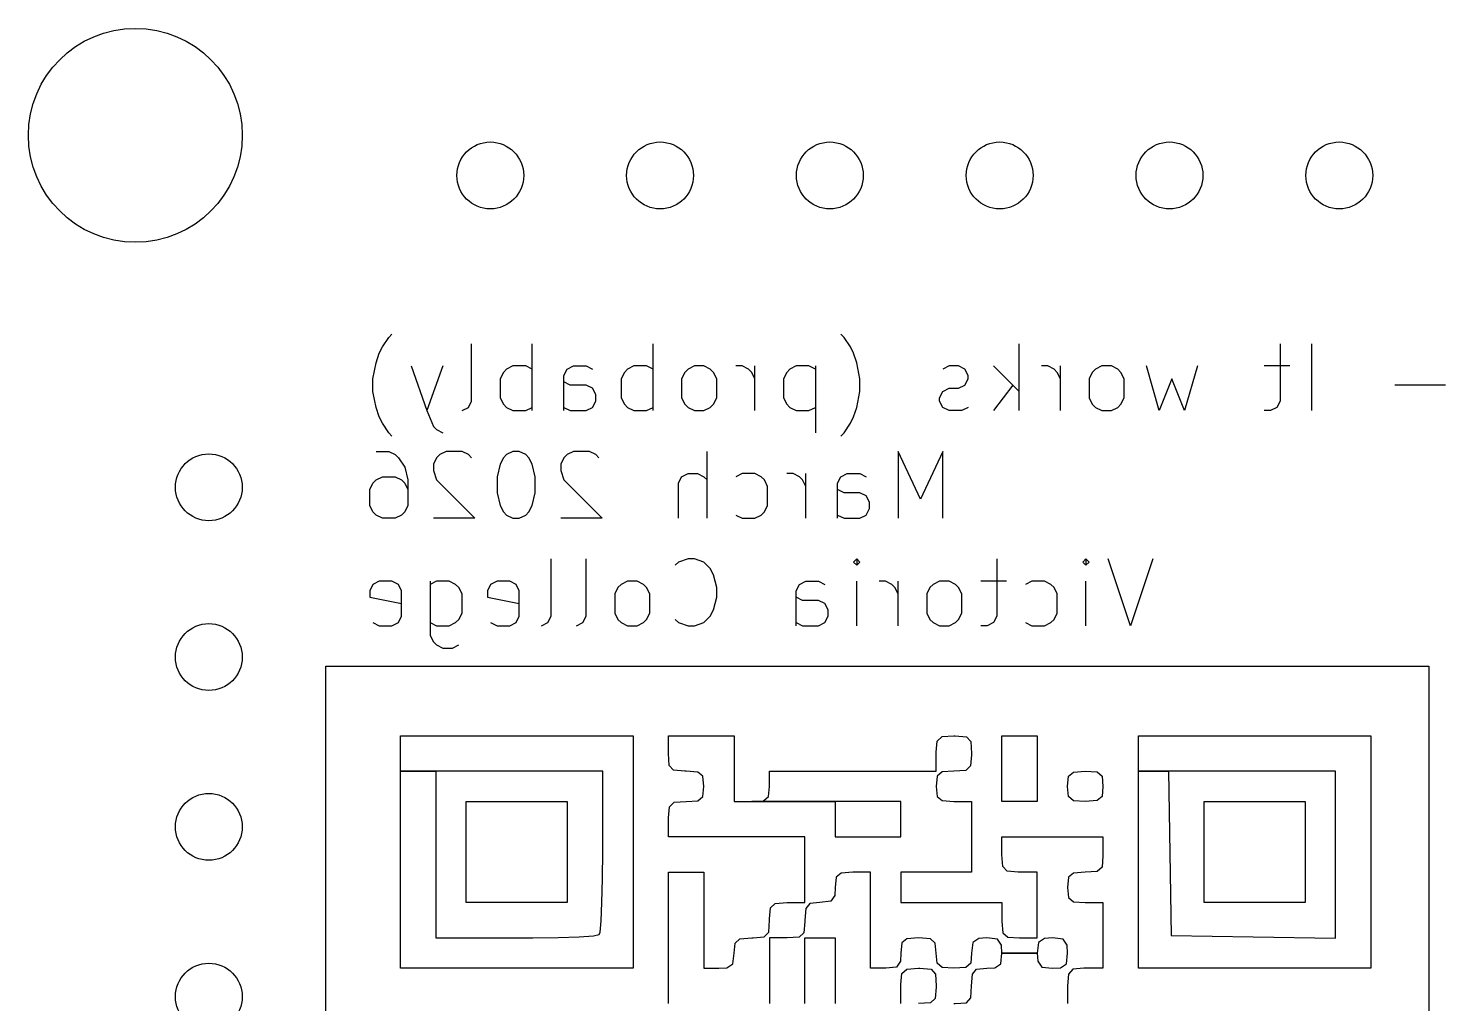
# Model space of a CAD drawing. Extents: x 83 to 192, y -148 to -51.
# Drawn here: x 82.55 to 103.75, y -65.89 to -51.3 of the extents above; entities that cross this region are included whole.
import ezdxf

# ---------------------------------------------------------------- set-up
doc = ezdxf.new("R2010")
doc.units = 0
doc.layers.add('BLACK', color=7, linetype='CONTINUOUS')

msp = doc.modelspace()

# ---------------------------------------------------------------- linework, layer by layer
at = {"layer": 'BLACK', "linetype": 'CONTINUOUS'}
for p, q in [((87.846741, -56.065038), (87.941979, -55.92218)), ((87.941979, -55.92218), (87.989598, -55.874561)), ((94.751505, -55.92218), (94.703886, -55.874561)), ((94.846743, -56.065038), (94.751505, -55.92218)), ((87.751503, -56.303133), (87.799122, -56.160276)), ((87.799122, -56.160276), (87.846741, -56.065038)), ((89.180075, -56.874561), (89.180075, -56.017419)), ((90.084837, -57.017419), (90.084837, -56.017419)), ((91.894361, -57.017419), (91.894361, -56.017419)), ((94.894362, -56.160276), (94.846743, -56.065038)), ((94.941981, -56.303133), (94.894362, -56.160276)), ((97.370553, -57.017419), (97.370553, -56.017419)), ((101.275316, -56.017419), (101.275316, -56.874561)), ((101.751506, -57.017419), (101.751506, -56.017419)), ((87.703884, -56.541228), (87.751503, -56.303133)), ((88.275313, -56.350752), (88.513408, -57.017419)), ((88.751503, -56.350752), (88.513408, -57.017419)), ((89.799123, -56.350752), (89.703885, -56.398371)), ((89.989599, -56.350752), (89.799123, -56.350752)), ((90.084837, -56.398371), (89.989599, -56.350752)), ((90.608647, -56.398371), (90.703885, -56.350752)), ((90.703885, -56.350752), (90.894361, -56.350752)), ((90.894361, -56.350752), (90.989599, -56.398371)), ((91.608647, -56.350752), (91.513409, -56.398371)), ((91.799123, -56.350752), (91.608647, -56.350752)), ((91.894361, -56.398371), (91.799123, -56.350752)), ((92.513409, -56.350752), (92.418171, -56.398371)), ((92.656266, -56.350752), (92.513409, -56.350752)), ((92.751504, -56.398371), (92.656266, -56.350752)), ((93.227695, -56.350752), (93.132457, -56.350752)), ((93.322933, -56.398371), (93.227695, -56.350752)), ((93.418171, -57.017419), (93.418171, -56.350752)), ((94.037219, -56.350752), (93.941981, -56.398371)), ((94.227695, -56.350752), (94.037219, -56.350752)), ((94.322933, -56.398371), (94.227695, -56.350752)), ((94.322933, -56.350752), (94.322933, -57.350752)), ((94.9896, -56.541228), (94.941981, -56.303133)), ((96.322934, -56.350752), (96.227696, -56.398371)), ((96.465791, -56.350752), (96.322934, -56.350752)), ((96.561029, -56.398371), (96.465791, -56.350752)), ((96.989601, -56.350752), (97.370553, -56.731704)), ((97.799125, -56.350752), (97.703887, -56.350752)), ((97.894363, -56.398371), (97.799125, -56.350752)), ((97.989601, -57.017419), (97.989601, -56.350752)), ((98.608649, -56.350752), (98.513411, -56.398371)), ((98.751506, -56.350752), (98.608649, -56.350752)), ((98.846744, -56.398371), (98.751506, -56.350752)), ((99.465792, -57.017419), (99.275316, -56.350752)), ((100.03722, -56.350752), (99.846744, -57.017419)), ((101.418173, -56.350752), (101.037221, -56.350752)), ((87.703884, -56.731704), (87.703884, -56.541228)), ((89.656266, -56.44599), (89.608647, -56.541228)), ((89.608647, -56.541228), (89.608647, -56.826942)), ((89.703885, -56.398371), (89.656266, -56.44599)), ((90.561028, -56.493609), (90.608647, -56.398371)), ((90.561028, -57.017419), (90.561028, -56.493609)), ((90.656266, -56.636466), (90.561028, -56.588847)), ((91.46579, -56.44599), (91.418171, -56.541228)), ((91.418171, -56.541228), (91.418171, -56.826942)), ((91.513409, -56.398371), (91.46579, -56.44599)), ((92.370552, -56.44599), (92.322933, -56.541228)), ((92.322933, -56.541228), (92.322933, -56.826942)), ((92.418171, -56.398371), (92.370552, -56.44599)), ((92.799123, -56.44599), (92.751504, -56.398371)), ((92.846742, -56.541228), (92.799123, -56.44599)), ((92.846742, -56.826942), (92.846742, -56.541228)), ((93.370552, -56.44599), (93.322933, -56.398371)), ((93.418171, -56.541228), (93.370552, -56.44599)), ((93.894362, -56.44599), (93.846743, -56.541228)), ((93.846743, -56.541228), (93.846743, -56.826942)), ((93.941981, -56.398371), (93.894362, -56.44599)), ((94.9896, -56.731704), (94.9896, -56.541228)), ((96.608648, -56.493609), (96.561029, -56.398371)), ((96.561029, -56.636466), (96.608648, -56.541228)), ((96.608648, -56.541228), (96.608648, -56.493609)), ((97.941982, -56.44599), (97.894363, -56.398371)), ((97.989601, -56.541228), (97.941982, -56.44599)), ((98.465792, -56.44599), (98.418173, -56.541228)), ((98.418173, -56.541228), (98.418173, -56.826942)), ((98.513411, -56.398371), (98.465792, -56.44599)), ((98.894363, -56.44599), (98.846744, -56.398371)), ((98.941982, -56.541228), (98.894363, -56.44599)), ((98.941982, -56.826942), (98.941982, -56.541228)), ((99.656268, -56.541228), (99.465792, -57.017419)), ((99.846744, -57.017419), (99.656268, -56.541228)), ((87.751503, -56.9698), (87.703884, -56.731704)), ((90.894361, -56.636466), (90.656266, -56.636466)), ((90.989599, -56.684085), (90.894361, -56.636466)), ((91.037218, -56.779323), (90.989599, -56.684085)), ((91.037218, -56.874561), (91.037218, -56.779323)), ((94.941981, -56.9698), (94.9896, -56.731704)), ((96.180077, -56.826942), (96.227696, -56.731704)), ((96.227696, -56.731704), (96.322934, -56.684085)), ((96.322934, -56.684085), (96.465791, -56.684085)), ((96.465791, -56.684085), (96.561029, -56.636466)), ((97.275315, -56.636466), (96.989601, -57.017419)), ((103.751506, -56.636466), (102.989602, -56.636466)), ((87.799122, -57.112657), (87.751503, -56.9698)), ((88.513408, -57.017419), (88.608646, -57.255514)), ((89.037218, -57.017419), (89.132456, -56.9698)), ((89.132456, -56.9698), (89.180075, -56.874561)), ((89.608647, -56.826942), (89.656266, -56.92218)), ((89.656266, -56.92218), (89.703885, -56.9698)), ((89.703885, -56.9698), (89.799123, -57.017419)), ((89.799123, -57.017419), (89.989599, -57.017419)), ((89.989599, -57.017419), (90.084837, -56.9698)), ((90.561028, -56.9698), (90.656266, -57.017419)), ((90.656266, -57.017419), (90.894361, -57.017419)), ((90.894361, -57.017419), (90.989599, -56.9698)), ((90.989599, -56.9698), (91.037218, -56.874561)), ((91.418171, -56.826942), (91.46579, -56.92218)), ((91.46579, -56.92218), (91.513409, -56.9698)), ((91.513409, -56.9698), (91.608647, -57.017419)), ((91.608647, -57.017419), (91.799123, -57.017419)), ((91.799123, -57.017419), (91.894361, -56.9698)), ((92.322933, -56.826942), (92.370552, -56.92218)), ((92.370552, -56.92218), (92.418171, -56.9698)), ((92.418171, -56.9698), (92.513409, -57.017419)), ((92.513409, -57.017419), (92.656266, -57.017419)), ((92.656266, -57.017419), (92.751504, -56.9698)), ((92.751504, -56.9698), (92.799123, -56.92218)), ((92.799123, -56.92218), (92.846742, -56.826942)), ((93.846743, -56.826942), (93.894362, -56.92218)), ((93.894362, -56.92218), (93.941981, -56.9698)), ((93.941981, -56.9698), (94.037219, -57.017419)), ((94.037219, -57.017419), (94.227695, -57.017419)), ((94.227695, -57.017419), (94.322933, -56.9698)), ((94.894362, -57.112657), (94.941981, -56.9698)), ((96.180077, -56.874561), (96.180077, -56.826942)), ((96.227696, -56.9698), (96.180077, -56.874561)), ((96.322934, -57.017419), (96.227696, -56.9698)), ((96.51341, -57.017419), (96.322934, -57.017419)), ((96.608648, -56.9698), (96.51341, -57.017419)), ((98.418173, -56.826942), (98.465792, -56.92218)), ((98.465792, -56.92218), (98.513411, -56.9698)), ((98.513411, -56.9698), (98.608649, -57.017419)), ((98.608649, -57.017419), (98.751506, -57.017419)), ((98.751506, -57.017419), (98.846744, -56.9698)), ((98.846744, -56.9698), (98.894363, -56.92218)), ((98.894363, -56.92218), (98.941982, -56.826942)), ((101.132459, -57.017419), (101.037221, -57.017419)), ((101.227697, -56.9698), (101.132459, -57.017419)), ((101.275316, -56.874561), (101.227697, -56.9698)), ((87.846741, -57.207895), (87.799122, -57.112657)), ((87.941979, -57.350752), (87.846741, -57.207895)), ((94.751505, -57.350752), (94.846743, -57.207895)), ((94.846743, -57.207895), (94.894362, -57.112657)), ((87.989598, -57.398371), (87.941979, -57.350752)), ((88.608646, -57.255514), (88.656265, -57.303133)), ((88.656265, -57.303133), (88.751503, -57.350752)), ((94.703886, -57.398371), (94.751505, -57.350752)), ((87.751503, -57.627363), (87.941979, -57.627363)), ((87.941979, -57.627363), (88.037217, -57.674982)), ((88.799122, -57.627363), (88.703884, -57.674982)), ((89.037217, -57.627363), (88.799122, -57.627363)), ((89.132455, -57.674982), (89.037217, -57.627363)), ((89.799122, -57.627363), (89.703884, -57.674982)), ((89.89436, -57.627363), (89.799122, -57.627363)), ((89.989598, -57.674982), (89.89436, -57.627363)), ((90.703884, -57.627363), (90.608646, -57.674982)), ((90.941979, -57.627363), (90.703884, -57.627363)), ((91.037217, -57.674982), (90.941979, -57.627363)), ((92.703884, -58.627363), (92.703884, -57.627363)), ((95.894361, -58.341648), (95.561028, -57.627363)), ((95.561028, -57.627363), (95.561028, -58.627363)), ((96.227694, -57.627363), (95.894361, -58.341648)), ((96.227694, -58.627363), (96.227694, -57.627363)), ((88.037217, -57.674982), (88.084836, -57.722601)), ((88.084836, -57.722601), (88.180074, -57.865458)), ((88.180074, -57.865458), (88.227693, -58.055934)), ((88.656265, -57.722601), (88.608646, -57.817839)), ((88.608646, -57.817839), (88.608646, -57.913077)), ((88.703884, -57.674982), (88.656265, -57.722601)), ((89.180074, -57.722601), (89.132455, -57.674982)), ((89.608646, -57.817839), (89.561027, -58.008315)), ((89.656265, -57.722601), (89.608646, -57.817839)), ((89.703884, -57.674982), (89.656265, -57.722601)), ((90.037217, -57.722601), (89.989598, -57.674982)), ((90.084836, -57.817839), (90.037217, -57.722601)), ((90.132455, -58.008315), (90.084836, -57.817839)), ((90.561027, -57.722601), (90.513408, -57.817839)), ((90.513408, -57.817839), (90.513408, -57.913077)), ((90.608646, -57.674982), (90.561027, -57.722601)), ((91.084836, -57.722601), (91.037217, -57.674982)), ((87.703884, -58.103553), (87.751503, -58.055934)), ((87.751503, -58.055934), (87.846741, -58.008315)), ((87.846741, -58.008315), (88.037217, -58.008315)), ((88.037217, -58.008315), (88.132455, -58.055934)), ((88.132455, -58.055934), (88.180074, -58.103553)), ((88.227693, -58.055934), (88.227693, -58.436886)), ((88.608646, -57.913077), (88.656265, -58.055934)), ((88.656265, -58.055934), (89.227693, -58.627363)), ((89.561027, -58.008315), (89.561027, -58.24641)), ((90.132455, -58.24641), (90.132455, -58.008315)), ((90.513408, -57.913077), (90.561027, -58.055934)), ((90.561027, -58.055934), (91.132455, -58.627363)), ((92.275313, -58.103553), (92.322932, -58.008315)), ((92.322932, -58.008315), (92.41817, -57.960696)), ((92.41817, -57.960696), (92.561027, -57.960696)), ((92.561027, -57.960696), (92.656265, -58.008315)), ((92.656265, -58.008315), (92.703884, -58.055934)), ((93.227694, -57.960696), (93.132456, -58.008315)), ((93.41817, -57.960696), (93.227694, -57.960696)), ((93.513408, -58.008315), (93.41817, -57.960696)), ((93.561027, -58.055934), (93.513408, -58.008315)), ((93.608646, -58.151172), (93.561027, -58.055934)), ((93.989599, -57.960696), (93.894361, -57.960696)), ((94.084837, -58.008315), (93.989599, -57.960696)), ((94.132456, -58.055934), (94.084837, -58.008315)), ((94.180075, -58.151172), (94.132456, -58.055934)), ((94.180075, -58.627363), (94.180075, -57.960696)), ((94.656266, -58.103553), (94.703885, -58.008315)), ((94.703885, -58.008315), (94.799123, -57.960696)), ((94.799123, -57.960696), (94.989599, -57.960696)), ((94.989599, -57.960696), (95.084837, -58.008315)), ((87.656265, -58.198791), (87.703884, -58.103553)), ((87.656265, -58.436886), (87.656265, -58.198791)), ((88.180074, -58.103553), (88.227693, -58.198791)), ((89.561027, -58.24641), (89.608646, -58.436886)), ((90.084836, -58.436886), (90.132455, -58.24641)), ((92.275313, -58.627363), (92.275313, -58.103553)), ((93.608646, -58.436886), (93.608646, -58.151172)), ((94.656266, -58.627363), (94.656266, -58.103553)), ((94.751504, -58.24641), (94.656266, -58.198791)), ((94.989599, -58.24641), (94.751504, -58.24641)), ((95.084837, -58.294029), (94.989599, -58.24641)), ((95.132456, -58.389267), (95.084837, -58.294029)), ((87.703884, -58.532124), (87.656265, -58.436886)), ((88.227693, -58.436886), (88.180074, -58.532124)), ((89.608646, -58.436886), (89.656265, -58.532124)), ((90.037217, -58.532124), (90.084836, -58.436886)), ((93.561027, -58.532124), (93.608646, -58.436886)), ((95.084837, -58.579744), (95.132456, -58.484505)), ((95.132456, -58.484505), (95.132456, -58.389267)), ((87.751503, -58.579744), (87.703884, -58.532124)), ((87.846741, -58.627363), (87.751503, -58.579744)), ((88.037217, -58.627363), (87.846741, -58.627363)), ((88.132455, -58.579744), (88.037217, -58.627363)), ((88.180074, -58.532124), (88.132455, -58.579744)), ((89.227693, -58.627363), (88.608646, -58.627363)), ((89.656265, -58.532124), (89.703884, -58.579744)), ((89.703884, -58.579744), (89.799122, -58.627363)), ((89.799122, -58.627363), (89.89436, -58.627363)), ((89.89436, -58.627363), (89.989598, -58.579744)), ((89.989598, -58.579744), (90.037217, -58.532124)), ((91.132455, -58.627363), (90.513408, -58.627363)), ((93.132456, -58.579744), (93.227694, -58.627363)), ((93.227694, -58.627363), (93.41817, -58.627363)), ((93.41817, -58.627363), (93.513408, -58.579744)), ((93.513408, -58.579744), (93.561027, -58.532124)), ((94.656266, -58.579744), (94.751504, -58.627363)), ((94.751504, -58.627363), (94.989599, -58.627363)), ((94.989599, -58.627363), (95.084837, -58.579744)), ((90.370551, -60.094449), (90.370551, -59.237307)), ((90.894361, -60.094449), (90.894361, -59.237307)), ((92.275314, -59.284926), (92.227695, -59.332545)), ((92.418171, -59.237307), (92.275314, -59.284926)), ((92.513409, -59.237307), (92.418171, -59.237307)), ((92.656266, -59.284926), (92.513409, -59.237307)), ((92.751504, -59.380164), (92.656266, -59.284926)), ((94.894361, -59.284926), (94.94198, -59.237307)), ((94.94198, -59.332545), (94.894361, -59.284926)), ((94.94198, -59.237307), (94.989599, -59.284926)), ((94.94198, -59.237307), (94.94198, -59.332545)), ((94.989599, -59.284926), (94.94198, -59.332545)), ((97.037219, -59.237307), (97.037219, -60.094449)), ((98.322933, -59.284926), (98.370552, -59.237307)), ((98.370552, -59.332545), (98.322933, -59.284926)), ((98.370552, -59.237307), (98.418171, -59.284926)), ((98.370552, -59.237307), (98.370552, -59.332545)), ((98.418171, -59.284926), (98.370552, -59.332545)), ((99.037219, -60.237307), (98.703886, -59.237307)), ((99.370552, -59.237307), (99.037219, -60.237307)), ((87.799122, -59.57064), (87.703884, -59.618259)), ((87.989598, -59.57064), (87.799122, -59.57064)), ((88.084836, -59.618259), (87.989598, -59.57064)), ((88.561027, -59.57064), (88.561027, -60.380164)), ((88.656265, -59.57064), (88.561027, -59.618259)), ((88.846741, -59.57064), (88.656265, -59.57064)), ((88.941979, -59.618259), (88.846741, -59.57064)), ((89.561027, -59.57064), (89.465789, -59.618259)), ((89.751503, -59.57064), (89.561027, -59.57064)), ((89.846741, -59.618259), (89.751503, -59.57064)), ((91.513409, -59.57064), (91.418171, -59.618259)), ((91.656266, -59.57064), (91.513409, -59.57064)), ((91.751504, -59.618259), (91.656266, -59.57064)), ((92.799123, -59.475402), (92.751504, -59.380164)), ((92.846742, -59.665878), (92.799123, -59.475402)), ((94.084838, -59.618259), (94.180076, -59.57064)), ((94.180076, -59.57064), (94.370552, -59.57064)), ((94.370552, -59.57064), (94.46579, -59.618259)), ((94.94198, -60.237307), (94.94198, -59.57064)), ((95.370552, -59.57064), (95.275314, -59.57064)), ((95.46579, -59.618259), (95.370552, -59.57064)), ((95.561028, -60.237307), (95.561028, -59.57064)), ((96.180076, -59.57064), (96.084838, -59.618259)), ((96.322933, -59.57064), (96.180076, -59.57064)), ((96.418171, -59.618259), (96.322933, -59.57064)), ((97.180076, -59.57064), (96.799124, -59.57064)), ((97.561029, -59.57064), (97.465791, -59.618259)), ((97.751505, -59.57064), (97.561029, -59.57064)), ((97.846743, -59.618259), (97.751505, -59.57064)), ((98.370552, -60.237307), (98.370552, -59.57064)), ((87.703884, -59.618259), (87.656265, -59.713497)), ((87.656265, -59.713497), (87.656265, -59.808735)), ((88.132455, -59.713497), (88.084836, -59.618259)), ((88.132455, -60.094449), (88.132455, -59.713497)), ((88.989598, -59.665878), (88.941979, -59.618259)), ((89.037217, -59.761116), (88.989598, -59.665878)), ((89.037217, -60.04683), (89.037217, -59.761116)), ((89.465789, -59.618259), (89.41817, -59.713497)), ((89.41817, -59.713497), (89.41817, -59.808735)), ((89.89436, -59.713497), (89.846741, -59.618259)), ((89.89436, -60.094449), (89.89436, -59.713497)), ((91.370552, -59.665878), (91.322933, -59.761116)), ((91.322933, -59.761116), (91.322933, -60.04683)), ((91.418171, -59.618259), (91.370552, -59.665878)), ((91.799123, -59.665878), (91.751504, -59.618259)), ((91.846742, -59.761116), (91.799123, -59.665878)), ((91.846742, -60.04683), (91.846742, -59.761116)), ((92.846742, -59.808735), (92.846742, -59.665878)), ((94.037219, -59.713497), (94.084838, -59.618259)), ((94.037219, -60.237307), (94.037219, -59.713497)), ((95.513409, -59.665878), (95.46579, -59.618259)), ((95.561028, -59.761116), (95.513409, -59.665878)), ((96.037219, -59.665878), (95.9896, -59.761116)), ((95.9896, -59.761116), (95.9896, -60.04683)), ((96.084838, -59.618259), (96.037219, -59.665878)), ((96.46579, -59.665878), (96.418171, -59.618259)), ((96.513409, -59.761116), (96.46579, -59.665878)), ((96.513409, -60.04683), (96.513409, -59.761116)), ((97.894362, -59.665878), (97.846743, -59.618259)), ((97.941981, -59.761116), (97.894362, -59.665878)), ((97.941981, -60.04683), (97.941981, -59.761116)), ((87.656265, -59.808735), (88.132455, -59.903973)), ((89.41817, -59.808735), (89.89436, -59.903973)), ((92.751504, -60.094449), (92.799123, -59.999211)), ((92.799123, -59.999211), (92.846742, -59.808735)), ((94.132457, -59.856354), (94.037219, -59.808735)), ((94.370552, -59.856354), (94.132457, -59.856354)), ((94.46579, -59.903973), (94.370552, -59.856354)), ((94.513409, -59.999211), (94.46579, -59.903973)), ((94.513409, -60.094449), (94.513409, -59.999211)), ((87.703884, -60.189688), (87.799122, -60.237307)), ((87.989598, -60.237307), (88.084836, -60.189688)), ((88.084836, -60.189688), (88.132455, -60.094449)), ((88.561027, -60.189688), (88.656265, -60.237307)), ((88.846741, -60.237307), (88.941979, -60.189688)), ((88.941979, -60.189688), (88.989598, -60.142068)), ((88.989598, -60.142068), (89.037217, -60.04683)), ((89.465789, -60.189688), (89.561027, -60.237307)), ((89.751503, -60.237307), (89.846741, -60.189688)), ((89.846741, -60.189688), (89.89436, -60.094449)), ((90.227694, -60.237307), (90.322932, -60.189688)), ((90.322932, -60.189688), (90.370551, -60.094449)), ((90.751504, -60.237307), (90.846742, -60.189688)), ((90.846742, -60.189688), (90.894361, -60.094449)), ((91.322933, -60.04683), (91.370552, -60.142068)), ((91.370552, -60.142068), (91.418171, -60.189688)), ((91.418171, -60.189688), (91.513409, -60.237307)), ((91.656266, -60.237307), (91.751504, -60.189688)), ((91.751504, -60.189688), (91.799123, -60.142068)), ((91.799123, -60.142068), (91.846742, -60.04683)), ((92.227695, -60.142068), (92.275314, -60.189688)), ((92.275314, -60.189688), (92.418171, -60.237307)), ((92.513409, -60.237307), (92.656266, -60.189688)), ((92.656266, -60.189688), (92.751504, -60.094449)), ((94.037219, -60.189688), (94.132457, -60.237307)), ((94.370552, -60.237307), (94.46579, -60.189688)), ((94.46579, -60.189688), (94.513409, -60.094449)), ((95.9896, -60.04683), (96.037219, -60.142068)), ((96.037219, -60.142068), (96.084838, -60.189688)), ((96.084838, -60.189688), (96.180076, -60.237307)), ((96.322933, -60.237307), (96.418171, -60.189688)), ((96.418171, -60.189688), (96.46579, -60.142068)), ((96.46579, -60.142068), (96.513409, -60.04683)), ((96.9896, -60.189688), (96.894362, -60.237307)), ((97.037219, -60.094449), (96.9896, -60.189688)), ((97.465791, -60.189688), (97.561029, -60.237307)), ((97.751505, -60.237307), (97.846743, -60.189688)), ((97.846743, -60.189688), (97.894362, -60.142068)), ((97.894362, -60.142068), (97.941981, -60.04683)), ((87.799122, -60.237307), (87.989598, -60.237307)), ((88.561027, -60.380164), (88.608646, -60.475402)), ((88.656265, -60.237307), (88.846741, -60.237307)), ((89.561027, -60.237307), (89.751503, -60.237307)), ((91.513409, -60.237307), (91.656266, -60.237307)), ((92.418171, -60.237307), (92.513409, -60.237307)), ((94.132457, -60.237307), (94.370552, -60.237307)), ((96.180076, -60.237307), (96.322933, -60.237307)), ((96.894362, -60.237307), (96.799124, -60.237307)), ((97.561029, -60.237307), (97.751505, -60.237307)), ((88.608646, -60.475402), (88.656265, -60.523021)), ((88.656265, -60.523021), (88.751503, -60.57064)), ((88.751503, -60.57064), (88.89436, -60.57064)), ((88.89436, -60.57064), (88.989598, -60.523021)), ((87, -60.84), (103.5, -60.84)), ((87, -77.365), (87, -60.84)), ((103.5, -60.84), (103.5, -77.365)), ((88.117858, -62.412024), (88.117858, -61.882858)), ((88.117858, -61.882858), (89.856548, -61.882858)), ((89.856548, -61.882858), (91.595239, -61.882858)), ((91.595239, -61.882858), (91.595239, -63.608949)), ((92.124405, -62.147441), (92.124405, -61.882858)), ((92.124405, -61.882858), (92.615774, -61.882858)), ((92.615774, -61.882858), (93.107143, -61.882858)), ((93.107143, -61.882858), (93.107143, -62.374227)), ((96.145479, -61.960583), (96.218204, -61.89456)), ((96.218204, -61.89456), (96.395536, -61.882858)), ((96.395536, -61.882858), (96.415675, -61.882891)), ((96.415675, -61.882891), (96.582394, -61.897384)), ((96.582394, -61.897384), (96.648417, -61.970109)), ((97.113691, -62.374227), (97.113691, -61.882858)), ((97.113691, -61.882858), (97.378274, -61.882858)), ((97.378274, -61.882858), (97.642858, -61.882858)), ((97.642858, -61.882858), (97.642858, -62.374227)), ((99.154762, -62.412024), (99.154762, -61.882858)), ((99.154762, -61.882858), (100.893453, -61.882858)), ((100.893453, -61.882858), (102.632143, -61.882858)), ((102.632143, -61.882858), (102.632143, -63.621548)), ((96.130986, -62.127302), (96.145479, -61.960583)), ((96.648417, -61.970109), (96.66012, -62.147441)), ((92.136108, -62.324773), (92.124405, -62.147441)), ((92.202131, -62.397498), (92.136108, -62.324773)), ((96.130953, -62.147441), (96.130986, -62.127302)), ((96.130953, -62.412024), (96.130953, -62.147441)), ((96.660087, -62.16758), (96.645594, -62.334299)), ((96.66012, -62.147441), (96.660087, -62.16758)), ((88.117858, -63.621548), (88.117858, -62.412024)), ((88.117858, -62.412024), (88.647024, -62.412024)), ((88.647024, -62.412024), (88.117858, -62.412024)), ((88.647024, -62.412024), (88.647024, -63.659346)), ((89.894346, -62.412024), (88.647024, -62.412024)), ((91.141667, -62.412024), (89.894346, -62.412024)), ((91.141667, -63.608949), (91.141667, -62.412024)), ((92.36885, -62.411991), (92.202131, -62.397498)), ((92.388989, -62.412024), (92.36885, -62.411991)), ((92.566752, -62.424667), (92.388989, -62.412024)), ((92.639663, -62.488792), (92.566752, -62.424667)), ((92.653572, -62.63881), (92.639663, -62.488792)), ((93.107143, -62.374227), (93.107143, -62.865596)), ((93.63631, -62.63881), (93.63631, -62.412024)), ((93.63631, -62.412024), (94.883631, -62.412024)), ((94.883631, -62.412024), (96.130953, -62.412024)), ((96.145702, -62.486441), (96.130953, -62.63881)), ((96.220515, -62.423946), (96.145702, -62.486441)), ((96.395536, -62.412024), (96.220515, -62.423946)), ((96.572868, -62.400322), (96.395536, -62.412024)), ((96.645594, -62.334299), (96.572868, -62.400322)), ((97.113691, -62.865596), (97.113691, -62.374227)), ((97.642858, -62.374227), (97.642858, -62.865596)), ((98.096429, -62.63881), (98.110338, -62.488792)), ((98.110338, -62.488792), (98.183249, -62.424667)), ((98.183249, -62.424667), (98.361012, -62.412024)), ((98.361012, -62.412024), (98.536034, -62.423946)), ((98.536034, -62.423946), (98.610846, -62.486441)), ((98.610846, -62.486441), (98.625596, -62.63881)), ((99.154762, -63.621548), (99.154762, -62.412024)), ((99.154762, -62.412024), (99.604589, -62.412024)), ((99.604589, -62.412024), (99.154762, -62.412024)), ((99.604589, -62.412024), (99.62536, -63.640447)), ((100.853783, -62.412024), (99.604589, -62.412024)), ((102.102977, -62.412024), (100.853783, -62.412024)), ((102.102977, -63.661218), (102.102977, -62.412024)), ((92.638822, -62.791179), (92.653572, -62.63881)), ((93.621561, -62.791179), (93.63631, -62.63881)), ((96.130953, -62.63881), (96.144862, -62.788828)), ((98.111179, -62.791179), (98.096429, -62.63881)), ((98.625596, -62.63881), (98.611687, -62.788828)), ((89.100596, -63.621548), (89.100596, -62.865596)), ((89.100596, -62.865596), (89.856548, -62.865596)), ((89.856548, -62.865596), (90.6125, -62.865596)), ((90.6125, -62.865596), (90.6125, -63.621548)), ((92.124438, -63.11004), (92.138931, -62.943321)), ((92.138931, -62.943321), (92.211656, -62.877298)), ((92.211656, -62.877298), (92.388989, -62.865596)), ((92.388989, -62.865596), (92.56401, -62.853674)), ((92.56401, -62.853674), (92.638822, -62.791179)), ((93.107143, -62.865596), (93.371727, -62.865596)), ((93.371727, -62.865596), (93.546748, -62.853674)), ((93.371727, -62.865596), (94.619048, -62.865596)), ((94.619048, -62.865596), (93.371727, -62.865596)), ((93.546748, -62.853674), (93.621561, -62.791179)), ((94.619048, -62.865596), (94.619048, -63.130179)), ((95.110417, -62.865596), (94.619048, -62.865596)), ((95.601786, -62.865596), (95.110417, -62.865596)), ((95.601786, -63.130179), (95.601786, -62.865596)), ((96.144862, -62.788828), (96.217773, -62.852953)), ((96.217773, -62.852953), (96.395536, -62.865596)), ((96.395536, -62.865596), (96.66012, -62.865596)), ((96.66012, -62.865596), (96.66012, -63.130179)), ((97.378274, -62.865596), (97.113691, -62.865596)), ((97.642858, -62.865596), (97.378274, -62.865596)), ((98.185991, -62.853674), (98.111179, -62.791179)), ((98.361012, -62.865596), (98.185991, -62.853674)), ((98.538776, -62.852953), (98.361012, -62.865596)), ((98.611687, -62.788828), (98.538776, -62.852953)), ((100.1375, -63.621548), (100.1375, -62.865596)), ((100.1375, -62.865596), (100.893453, -62.865596)), ((100.893453, -62.865596), (101.649405, -62.865596)), ((101.649405, -62.865596), (101.649405, -63.621548)), ((92.124405, -63.130179), (92.124438, -63.11004)), ((92.124405, -63.394762), (92.124405, -63.130179)), ((94.619048, -63.130179), (94.619048, -63.394762)), ((95.601786, -63.394762), (95.601786, -63.130179)), ((96.66012, -63.130179), (96.66012, -63.394762)), ((93.144941, -63.394762), (92.124405, -63.394762)), ((94.165477, -63.394762), (93.144941, -63.394762)), ((94.165477, -63.886131), (94.165477, -63.394762)), ((94.619048, -63.394762), (95.110417, -63.394762)), ((95.110417, -63.394762), (95.601786, -63.394762)), ((96.66012, -63.394762), (96.66012, -63.923929)), ((97.113691, -63.659346), (97.113691, -63.394762)), ((97.113691, -63.394762), (97.869643, -63.394762)), ((97.869643, -63.394762), (98.625596, -63.394762)), ((98.625596, -63.394762), (98.625596, -63.659346)), ((88.117858, -65.360239), (88.117858, -63.621548)), ((88.647024, -63.659346), (88.647024, -64.906667)), ((89.100596, -64.377501), (89.100596, -63.621548)), ((90.6125, -63.621548), (90.6125, -64.377501)), ((91.138635, -64.019895), (91.141667, -63.608949)), ((91.595239, -63.608949), (91.595239, -63.621548)), ((91.595239, -63.621548), (91.595239, -65.360239)), ((97.125393, -63.836678), (97.113691, -63.659346)), ((98.625563, -63.679484), (98.61107, -63.846203)), ((98.625596, -63.659346), (98.625563, -63.679484)), ((99.154762, -65.360239), (99.154762, -63.621548)), ((99.62536, -63.640447), (99.646131, -64.86887)), ((100.1375, -64.377501), (100.1375, -63.621548)), ((101.649405, -63.621548), (101.649405, -64.377501)), ((102.102977, -64.910412), (102.102977, -63.661218)), ((102.632143, -63.621548), (102.632143, -63.661218)), ((102.632143, -63.661218), (102.632143, -65.360239)), ((91.130264, -64.376473), (91.138635, -64.019895)), ((92.124405, -64.906667), (92.124405, -63.923929)), ((92.124405, -63.923929), (92.388989, -63.923929)), ((92.388989, -63.923929), (92.653572, -63.923929)), ((92.653572, -63.923929), (92.653572, -64.642084)), ((94.165477, -64.377501), (94.165477, -63.886131)), ((94.633798, -63.998346), (94.619048, -64.150715)), ((94.70861, -63.935851), (94.633798, -63.998346)), ((94.883631, -63.923929), (94.70861, -63.935851)), ((95.148215, -63.923929), (94.883631, -63.923929)), ((95.148215, -64.642084), (95.148215, -63.923929)), ((96.130953, -63.923929), (95.601786, -63.923929)), ((95.601786, -63.923929), (95.601786, -64.150715)), ((96.66012, -63.923929), (96.130953, -63.923929)), ((97.191417, -63.909403), (97.125393, -63.836678)), ((97.358136, -63.923896), (97.191417, -63.909403)), ((97.378274, -63.923929), (97.358136, -63.923896)), ((97.642858, -63.923929), (97.378274, -63.923929)), ((97.642858, -64.415298), (97.642858, -63.923929)), ((98.111179, -63.998346), (98.096429, -64.150715)), ((98.185991, -63.935851), (98.111179, -63.998346)), ((98.361012, -63.923929), (98.185991, -63.935851)), ((98.538345, -63.912227), (98.361012, -63.923929)), ((98.61107, -63.846203), (98.538345, -63.912227)), ((94.619048, -64.150715), (94.6121, -64.270411)), ((95.601786, -64.150715), (95.601786, -64.377501)), ((98.096429, -64.150715), (98.110338, -64.300733)), ((89.856548, -64.377501), (89.100596, -64.377501)), ((90.6125, -64.377501), (89.856548, -64.377501)), ((91.117639, -64.651802), (91.130264, -64.376473)), ((93.650836, -64.455226), (93.723561, -64.389203)), ((93.723561, -64.389203), (93.900893, -64.377501)), ((93.900893, -64.377501), (94.165477, -64.377501)), ((94.242244, -64.391409), (94.178119, -64.46432)), ((94.392262, -64.377501), (94.242244, -64.391409)), ((94.552895, -64.358769), (94.392262, -64.377501)), ((94.6121, -64.270411), (94.552895, -64.358769)), ((95.601786, -64.377501), (96.357739, -64.377501)), ((96.357739, -64.377501), (97.113691, -64.377501)), ((97.113691, -64.377501), (97.113691, -64.642084)), ((97.642858, -64.906667), (97.642858, -64.415298)), ((98.110338, -64.300733), (98.183249, -64.364858)), ((98.183249, -64.364858), (98.361012, -64.377501)), ((98.361012, -64.377501), (98.625596, -64.377501)), ((98.625596, -64.377501), (98.625596, -64.86887)), ((100.893453, -64.377501), (100.1375, -64.377501)), ((101.649405, -64.377501), (100.893453, -64.377501)), ((91.101846, -64.819002), (91.117639, -64.651802)), ((92.653572, -64.642084), (92.653572, -65.360239)), ((93.624608, -64.819416), (93.63631, -64.642084)), ((93.63631, -64.642084), (93.636343, -64.621945)), ((93.636343, -64.621945), (93.650836, -64.455226)), ((94.165444, -64.662223), (94.150951, -64.828942)), ((94.165477, -64.642084), (94.165444, -64.662223)), ((94.178119, -64.46432), (94.165477, -64.642084)), ((95.148215, -65.360239), (95.148215, -64.642084)), ((97.113691, -64.642084), (97.113724, -64.662223)), ((97.113724, -64.662223), (97.128217, -64.828942)), ((90.788603, -64.888107), (91.002088, -64.873446)), ((91.002088, -64.873446), (91.09127, -64.85627)), ((91.09127, -64.85627), (91.101846, -64.819002)), ((93.558584, -64.892141), (93.624608, -64.819416)), ((94.150951, -64.828942), (94.078225, -64.894965)), ((97.128217, -64.828942), (97.200942, -64.894965)), ((98.625596, -64.86887), (98.625596, -65.133453)), ((99.646131, -64.86887), (100.874554, -64.889641)), ((88.647024, -64.906667), (89.843949, -64.906667)), ((89.843949, -64.906667), (90.096242, -64.905543)), ((90.096242, -64.905543), (90.477694, -64.899168)), ((90.477694, -64.899168), (90.788603, -64.888107)), ((92.124405, -65.889405), (92.124405, -64.906667)), ((93.107143, -65.133453), (93.121052, -64.983435)), ((93.121052, -64.983435), (93.193963, -64.91931)), ((93.193963, -64.91931), (93.371727, -64.906667)), ((93.371727, -64.906667), (93.391865, -64.906634)), ((93.391865, -64.906634), (93.558584, -64.892141)), ((93.900893, -64.906667), (93.63631, -64.906667)), ((93.63631, -64.906667), (93.63631, -65.398036)), ((94.078225, -64.894965), (93.900893, -64.906667)), ((94.165477, -65.398036), (94.165477, -64.906667)), ((94.165477, -64.906667), (94.392262, -64.906667)), ((94.392262, -64.906667), (94.619048, -64.906667)), ((94.619048, -64.906667), (94.619048, -65.398036)), ((95.616536, -64.981084), (95.601786, -65.133453)), ((95.691348, -64.918589), (95.616536, -64.981084)), ((95.86637, -64.906667), (95.691348, -64.918589)), ((96.044133, -64.91931), (95.86637, -64.906667)), ((96.117044, -64.983435), (96.044133, -64.91931)), ((96.130953, -65.133453), (96.117044, -64.983435)), ((96.678851, -64.972821), (96.66012, -65.133453)), ((96.767209, -64.913615), (96.678851, -64.972821)), ((96.886905, -64.906667), (96.767209, -64.913615)), ((97.047538, -64.925399), (96.886905, -64.906667)), ((97.106743, -65.013756), (97.047538, -64.925399)), ((97.113691, -65.133453), (97.106743, -65.013756)), ((97.200942, -64.894965), (97.378274, -64.906667)), ((97.378274, -64.906667), (97.642858, -64.906667)), ((97.661589, -64.972821), (97.642858, -65.133453)), ((97.749947, -64.913615), (97.661589, -64.972821)), ((97.869643, -64.906667), (97.749947, -64.913615)), ((98.030276, -64.925399), (97.869643, -64.906667)), ((98.089481, -65.013756), (98.030276, -64.925399)), ((98.096429, -65.133453), (98.089481, -65.013756)), ((100.874554, -64.889641), (102.102977, -64.910412)), ((93.000054, -65.353291), (93.088412, -65.294085)), ((93.088412, -65.294085), (93.107143, -65.133453)), ((95.594839, -65.253149), (95.535633, -65.341507)), ((95.601786, -65.133453), (95.594839, -65.253149)), ((96.145702, -65.285821), (96.130953, -65.133453)), ((96.220515, -65.348317), (96.145702, -65.285821)), ((96.646211, -65.283471), (96.5733, -65.347596)), ((96.66012, -65.133453), (96.646211, -65.283471)), ((97.006602, -65.353291), (97.094959, -65.294085)), ((97.094959, -65.294085), (97.113691, -65.133453)), ((97.113691, -65.133453), (97.642858, -65.133453)), ((97.642858, -65.133453), (97.113691, -65.133453)), ((97.642858, -65.133453), (97.649805, -65.253149)), ((97.649805, -65.253149), (97.709011, -65.341507)), ((97.98934, -65.353291), (98.077698, -65.294085)), ((98.077698, -65.294085), (98.096429, -65.133453)), ((98.625596, -65.133453), (98.625596, -65.360239)), ((89.856548, -65.360239), (88.117858, -65.360239)), ((91.595239, -65.360239), (89.856548, -65.360239)), ((92.653572, -65.360239), (92.880358, -65.360239)), ((92.880358, -65.360239), (93.000054, -65.353291)), ((93.63631, -65.398036), (93.63631, -65.889405)), ((94.165477, -65.889405), (94.165477, -65.398036)), ((94.619048, -65.398036), (94.619048, -65.889405)), ((95.375, -65.360239), (95.148215, -65.360239)), ((95.535633, -65.341507), (95.375, -65.360239)), ((95.601819, -65.604683), (95.616312, -65.437964)), ((95.616312, -65.437964), (95.689037, -65.371941)), ((95.689037, -65.371941), (95.86637, -65.360239)), ((95.86637, -65.360239), (95.886508, -65.360271)), ((95.886508, -65.360271), (96.053227, -65.374765)), ((96.053227, -65.374765), (96.119251, -65.44749)), ((96.119251, -65.44749), (96.130953, -65.624822)), ((96.395536, -65.360239), (96.220515, -65.348317)), ((96.5733, -65.347596), (96.395536, -65.360239)), ((96.66012, -65.624822), (96.672041, -65.449801)), ((96.672041, -65.449801), (96.734537, -65.374988)), ((96.734537, -65.374988), (96.886905, -65.360239)), ((96.886905, -65.360239), (97.006602, -65.353291)), ((97.709011, -65.341507), (97.869643, -65.360239)), ((97.869643, -65.360239), (97.98934, -65.353291)), ((98.108131, -65.44749), (98.096429, -65.624822)), ((98.174155, -65.374765), (98.108131, -65.44749)), ((98.340874, -65.360271), (98.174155, -65.374765)), ((98.361012, -65.360239), (98.340874, -65.360271)), ((98.625596, -65.360239), (98.361012, -65.360239)), ((100.893453, -65.360239), (99.154762, -65.360239)), ((102.632143, -65.360239), (100.893453, -65.360239)), ((95.601786, -65.624822), (95.601819, -65.604683)), ((95.601786, -65.889405), (95.601786, -65.624822)), ((96.13092, -65.644961), (96.116427, -65.81168)), ((96.130953, -65.624822), (96.13092, -65.644961)), ((96.648417, -65.802154), (96.66012, -65.624822)), ((98.096429, -65.624822), (98.096429, -65.889405)), ((96.043702, -65.877703), (95.86637, -65.889405)), ((96.116427, -65.81168), (96.043702, -65.877703)), ((96.395536, -65.889405), (96.415675, -65.889372)), ((96.415675, -65.889372), (96.582394, -65.874879)), ((96.582394, -65.874879), (96.648417, -65.802154))]:
    msp.add_line(p, q, dxfattribs=at)
at = {"layer": 'BLACK'}
for centre, radius in [((84.15, -52.9), 1.599999), ((89.46, -53.5), 0.5), ((92, -53.5), 0.5), ((94.54, -53.5), 0.5), ((97.08, -53.5), 0.5), ((99.62, -53.5), 0.5), ((102.16, -53.5), 0.5), ((85.25, -58.165), 0.5), ((85.25, -60.705), 0.5), ((85.25, -63.245), 0.5), ((85.25, -65.785), 0.5)]:
    msp.add_circle(centre, radius, dxfattribs=at)

doc.saveas('drawing.dxf')
